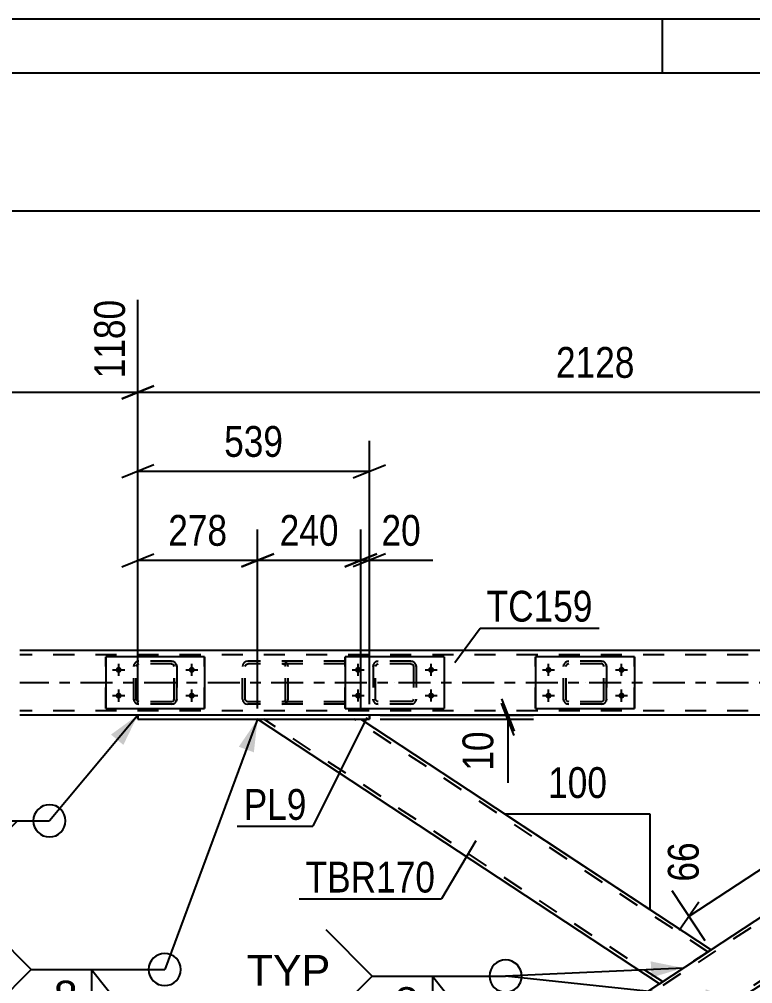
# Model space of a CAD drawing. Header units: millimetres. Extents: x -815 to 374, y -743 to 98.
# Drawn here: x -735.4 to -667.1, y 8.4 to 98.1 of the extents above; entities that cross this region are included whole.
import ezdxf

# ---------------------------------------------------------------- set-up
doc = ezdxf.new("R2010")
doc.units = ezdxf.units.MM
doc.linetypes.add('DXK_LINE_DOT2', pattern=[3.9198, 1.9599, -1.9599])
doc.linetypes.add('DXK_LINE_DOT3', pattern=[5.9187, 2.979, -0.9799, 0.9799, -0.9799])
doc.styles.add('Arial', font='ARIAL.TTF', dxfattribs={"height": 0.2})
doc.styles.add('Arial Narrow', font='ARIALN.TTF', dxfattribs={"height": 0.2})

# ---------------------------------------------------------------- blocks, each defined once
blk = doc.blocks.new('Unknown-232933173-1133')
at = {"color": 5, "linetype": 'Continuous'}
for p, q in [((374.469, 98.147), (-814.531, 98.147)), ((-675.531, 93.147), (-675.531, 98.147)), ((369.469, 93.147), (-809.531, 93.147))]:
    blk.add_line(p, q, dxfattribs=at)
blk = doc.blocks.new('Part-232933173-4888 - 4786')
at = {"color": 7, "linetype": 'DXK_LINE_DOT2'}
for p, q in [((-637.821, 33.021), (-714.137, -17.178)), ((-629.378, 33.021), (-705.694, -17.178)), ((-628.796, 33.021), (-638.404, 33.021)), ((-670.998, 11.582), (-675.802, 8.422)), ((-666.194, 8.422), (-670.998, 5.262)), ((-705.112, -17.178), (-714.719, -17.178))]:
    blk.add_line(p, q, dxfattribs=at)
at = {"color": 2, "linetype": 'Continuous'}
for p, q in [((-638.404, 33.021), (-670.998, 11.582)), ((-628.796, 33.021), (-666.194, 8.422)), ((-675.802, 8.422), (-714.719, -17.178)), ((-670.998, 5.262), (-705.112, -17.178))]:
    blk.add_line(p, q, dxfattribs=at)
blk = doc.blocks.new('Part-232933173-4988 - 4786')
at = {"color": 2, "linetype": 'Continuous'}
for p, q in [((-675.802, 8.422), (-713.2, 33.021)), ((-703.592, 33.021), (-670.998, 11.582)), ((-675.802, 8.422), (-670.998, 11.582))]:
    blk.add_line(p, q, dxfattribs=at)
at = {"color": 7, "linetype": 'DXK_LINE_DOT2'}
for p, q in [((-713.2, 33.021), (-703.592, 33.021)), ((-675.511, 8.613), (-712.618, 33.021)), ((-671.289, 11.39), (-704.175, 33.021)), ((-671.357, 11.345), (-671.289, 11.39)), ((-671.311, 11.375), (-671.357, 11.345))]:
    blk.add_line(p, q, dxfattribs=at)
blk = doc.blocks.new('Part-232933173-4916 - 4786')
at = {"color": 7, "linetype": 'DXK_LINE_DOT2'}
for p, q in [((-714.563, 38.125), (-714.601, 37.941)), ((-714.601, 34.901), (-714.601, 37.941)), ((-714.346, 37.941), (-714.327, 38.033)), ((-714.346, 34.901), (-714.346, 37.941)), ((-714.327, 38.033), (-714.271, 38.111)), ((-714.091, 38.421), (-714.286, 38.385)), ((-714.271, 38.111), (-714.188, 38.163)), ((-714.188, 38.163), (-714.091, 38.181)), ((-705.076, 38.421), (-714.091, 38.421)), ((-705.076, 38.181), (-714.091, 38.181)), ((-710.66, 38.385), (-710.856, 38.421)), ((-710.856, 38.181), (-710.758, 38.163)), ((-710.758, 38.163), (-710.675, 38.111)), ((-710.675, 38.111), (-710.62, 38.033)), ((-710.62, 38.033), (-710.6, 37.941)), ((-710.6, 34.901), (-710.6, 37.941)), ((-710.345, 37.941), (-710.384, 38.125)), ((-710.345, 34.901), (-710.345, 37.941)), ((-714.601, 34.901), (-714.563, 34.718)), ((-714.327, 34.81), (-714.346, 34.901)), ((-714.271, 34.732), (-714.327, 34.81)), ((-714.286, 34.458), (-714.091, 34.421)), ((-714.188, 34.68), (-714.271, 34.732)), ((-714.091, 34.661), (-714.188, 34.68)), ((-705.076, 34.661), (-714.091, 34.661)), ((-705.076, 34.421), (-714.091, 34.421)), ((-710.758, 34.68), (-710.856, 34.661)), ((-710.856, 34.421), (-710.66, 34.458)), ((-710.675, 34.732), (-710.758, 34.68)), ((-710.62, 34.81), (-710.675, 34.732)), ((-710.6, 34.901), (-710.62, 34.81)), ((-710.384, 34.718), (-710.345, 34.901))]:
    blk.add_line(p, q, dxfattribs=at)
for centre, start, end in [((-714.11, 37.921), 110.75832, 155.68004), ((-710.836, 37.921), 24.31996, 69.24168), ((-714.11, 34.922), 204.31996, 249.24168), ((-710.836, 34.922), 290.75832, 335.68004)]:
    blk.add_arc(centre, 0.496, start, end, dxfattribs=at)
blk = doc.blocks.new('Part-232933173-46398 - 4786')
at = {"color": 2, "linetype": 'Continuous'}
for p, q in [((-678.123, 38.821), (-687.323, 38.821)), ((-687.323, 38.821), (-687.323, 34.021)), ((-678.123, 38.821), (-678.123, 34.021)), ((-687.323, 34.021), (-678.123, 34.021))]:
    blk.add_line(p, q, dxfattribs=at)
at = {"color": 7, "linetype": 'DXK_LINE_DOT2'}
for p, q in [((-687.323, 34.021), (-687.323, 38.821)), ((-678.123, 34.021), (-678.123, 38.821))]:
    blk.add_line(p, q, dxfattribs=at)
blk = doc.blocks.new('Part-232933173-4961 - 4786')
at = {"color": 2, "linetype": 'Continuous'}
for p, q in [((-447.646, 39.421), (-735.323, 39.421)), ((-724.338, 33.421), (-735.323, 33.421)), ((-639.204, 33.421), (-702.792, 33.421))]:
    blk.add_line(p, q, dxfattribs=at)
at = {"color": 7, "linetype": 'DXK_LINE_DOT2'}
for p, q in [((-75.641, 39.021), (-735.323, 39.021)), ((-75.641, 33.821), (-735.323, 33.821)), ((-702.792, 33.421), (-724.338, 33.421))]:
    blk.add_line(p, q, dxfattribs=at)
at = {"color": 7, "linetype": 'DXK_LINE_DOT3'}
blk.add_line((-75.641, 36.421), (-735.323, 36.421), dxfattribs=at)
blk = doc.blocks.new('Bolt-232933173-46462 - 4786')
at = {"linetype": 'Continuous'}
for points in [[(-686.123, 37.901, -1), (-686.123, 37.341, -1)], [(-679.323, 37.901, -1), (-679.323, 37.341, -1)], [(-686.123, 35.501, -1), (-686.123, 34.941, -1)], [(-679.323, 35.501, -1), (-679.323, 34.941, -1)]]:
    blk.add_hatch(color=1, dxfattribs=at).paths.add_polyline_path(points)
at = {"color": 1, "linetype": 'Continuous'}
for p, q in [((-686.123, 37.061), (-686.123, 38.181)), ((-679.323, 37.061), (-679.323, 38.181)), ((-686.683, 37.621), (-685.563, 37.621)), ((-679.883, 37.621), (-678.763, 37.621)), ((-686.683, 35.221), (-685.563, 35.221)), ((-686.123, 34.661), (-686.123, 35.781)), ((-679.883, 35.221), (-678.763, 35.221)), ((-679.323, 34.661), (-679.323, 35.781))]:
    blk.add_line(p, q, dxfattribs=at)
blk = doc.blocks.new('Bolt-232933173-46464 - 4786')
at = {"linetype": 'Continuous'}
for points in [[(-726.123, 37.901, -1), (-726.123, 37.341, -1)], [(-719.323, 37.901, -1), (-719.323, 37.341, -1)], [(-726.123, 35.501, -1), (-726.123, 34.941, -1)], [(-719.323, 35.501, -1), (-719.323, 34.941, -1)]]:
    blk.add_hatch(color=1, dxfattribs=at).paths.add_polyline_path(points)
at = {"color": 1, "linetype": 'Continuous'}
for p, q in [((-726.123, 37.061), (-726.123, 38.181)), ((-719.323, 37.061), (-719.323, 38.181)), ((-726.683, 37.621), (-725.563, 37.621)), ((-719.883, 37.621), (-718.763, 37.621)), ((-726.683, 35.221), (-725.563, 35.221)), ((-726.123, 34.661), (-726.123, 35.781)), ((-719.883, 35.221), (-718.763, 35.221)), ((-719.323, 34.661), (-719.323, 35.781))]:
    blk.add_line(p, q, dxfattribs=at)
blk = doc.blocks.new('Part-232933173-46401 - 4786')
at = {"color": 7, "linetype": 'DXK_LINE_DOT2'}
for p, q in [((-724.723, 37.941), (-724.687, 38.125)), ((-724.687, 38.125), (-724.723, 37.941)), ((-724.723, 34.901), (-724.723, 37.941)), ((-724.723, 37.941), (-724.723, 37.941)), ((-724.723, 34.901), (-724.723, 37.941)), ((-724.483, 37.941), (-724.465, 38.033)), ((-724.483, 37.941), (-724.465, 38.033)), ((-724.483, 34.901), (-724.483, 37.941)), ((-724.483, 37.941), (-724.483, 37.941)), ((-724.483, 34.901), (-724.483, 37.941)), ((-724.465, 38.033), (-724.413, 38.111)), ((-724.427, 38.385), (-724.243, 38.421)), ((-724.243, 38.421), (-724.427, 38.385)), ((-724.335, 38.163), (-724.413, 38.111)), ((-724.243, 38.181), (-724.335, 38.163)), ((-721.203, 38.421), (-724.243, 38.421)), ((-721.203, 38.181), (-724.243, 38.181)), ((-721.203, 38.421), (-721.019, 38.385)), ((-721.019, 38.385), (-721.203, 38.421)), ((-721.203, 38.181), (-721.111, 38.163)), ((-721.111, 38.163), (-721.033, 38.111)), ((-721.033, 38.111), (-720.981, 38.033)), ((-720.963, 37.941), (-720.981, 38.033)), ((-720.963, 37.941), (-720.981, 38.033)), ((-720.963, 34.901), (-720.963, 37.941)), ((-720.963, 37.941), (-720.963, 37.941)), ((-720.963, 34.901), (-720.963, 37.941)), ((-720.76, 38.125), (-720.723, 37.941)), ((-720.723, 37.941), (-720.76, 38.125)), ((-720.723, 34.901), (-720.723, 37.941)), ((-720.723, 37.941), (-720.723, 37.941)), ((-720.723, 37.941), (-720.723, 34.901)), ((-724.723, 34.901), (-724.723, 34.901)), ((-724.687, 34.718), (-724.723, 34.901)), ((-724.723, 34.901), (-724.687, 34.718)), ((-724.483, 34.901), (-724.483, 34.901)), ((-724.465, 34.81), (-724.483, 34.901)), ((-724.465, 34.81), (-724.483, 34.901)), ((-724.413, 34.732), (-724.465, 34.81)), ((-724.243, 34.421), (-724.427, 34.458)), ((-724.427, 34.458), (-724.243, 34.421)), ((-724.335, 34.68), (-724.413, 34.732)), ((-724.243, 34.661), (-724.335, 34.68)), ((-721.203, 34.661), (-724.243, 34.661)), ((-721.203, 34.421), (-724.243, 34.421)), ((-721.111, 34.68), (-721.203, 34.661)), ((-721.019, 34.458), (-721.203, 34.421)), ((-721.203, 34.421), (-721.019, 34.458)), ((-721.033, 34.732), (-721.111, 34.68)), ((-720.981, 34.81), (-721.033, 34.732)), ((-720.981, 34.81), (-720.963, 34.901)), ((-720.981, 34.81), (-720.963, 34.901)), ((-720.963, 34.901), (-720.963, 34.901)), ((-720.723, 34.901), (-720.76, 34.718)), ((-720.76, 34.718), (-720.723, 34.901)), ((-720.723, 34.901), (-720.723, 34.901))]:
    blk.add_line(p, q, dxfattribs=at)
at = {"color": 7, "linetype": 'DXK_LINE_DOT3'}
blk.add_line((-722.723, 36.421), (-722.723, 36.421), dxfattribs=at)
at = {"color": 7, "linetype": 'DXK_LINE_DOT2'}
for centre, start, end in [((-724.243, 37.941), 112.5, 157.5), ((-724.243, 37.941), 112.5, 157.5), ((-721.203, 37.941), 22.5, 67.5), ((-721.203, 37.941), 22.5, 67.5), ((-724.243, 34.901), 202.5, 247.5), ((-724.243, 34.901), 202.5, 247.5), ((-721.203, 34.901), 292.5, 337.5), ((-721.203, 34.901), 292.5, 337.5)]:
    blk.add_arc(centre, 0.48, start, end, dxfattribs=at)
blk = doc.blocks.new('Part-232933173-5065 - 4786')
at = {"color": 2, "linetype": 'Continuous'}
for p, q in [((-724.338, 33.021), (-724.338, 33.421)), ((-724.338, 33.421), (-724.338, 33.421)), ((-702.792, 33.421), (-724.338, 33.421)), ((-702.792, 33.421), (-702.792, 33.021)), ((-724.338, 33.021), (-724.338, 33.021)), ((-724.338, 33.021), (-702.792, 33.021))]:
    blk.add_line(p, q, dxfattribs=at)
at = {"color": 7, "linetype": 'DXK_LINE_DOT2'}
for p, q in [((-724.338, 33.421), (-724.338, 33.021)), ((-702.792, 33.421), (-702.792, 33.421)), ((-702.792, 33.021), (-702.792, 33.421)), ((-702.792, 33.021), (-702.792, 33.021))]:
    blk.add_line(p, q, dxfattribs=at)
blk = doc.blocks.new('Part-232933173-46397 - 4786')
at = {"color": 7, "linetype": 'DXK_LINE_DOT2'}
for p, q in [((-684.723, 37.941), (-684.687, 38.125)), ((-684.687, 38.125), (-684.723, 37.941)), ((-684.723, 34.901), (-684.723, 37.941)), ((-684.723, 37.941), (-684.723, 37.941)), ((-684.723, 34.901), (-684.723, 37.941)), ((-684.483, 37.941), (-684.465, 38.033)), ((-684.483, 37.941), (-684.465, 38.033)), ((-684.483, 34.901), (-684.483, 37.941)), ((-684.483, 37.941), (-684.483, 37.941)), ((-684.483, 34.901), (-684.483, 37.941)), ((-684.465, 38.033), (-684.413, 38.111)), ((-684.427, 38.385), (-684.243, 38.421)), ((-684.243, 38.421), (-684.427, 38.385)), ((-684.335, 38.163), (-684.413, 38.111)), ((-684.243, 38.181), (-684.335, 38.163)), ((-681.203, 38.421), (-684.243, 38.421)), ((-681.203, 38.181), (-684.243, 38.181)), ((-681.203, 38.421), (-681.019, 38.385)), ((-681.019, 38.385), (-681.203, 38.421)), ((-681.111, 38.163), (-681.203, 38.181)), ((-681.111, 38.163), (-681.033, 38.111)), ((-681.033, 38.111), (-680.981, 38.033)), ((-680.963, 37.941), (-680.981, 38.033)), ((-680.963, 37.941), (-680.981, 38.033)), ((-680.963, 34.901), (-680.963, 37.941)), ((-680.963, 37.941), (-680.963, 37.941)), ((-680.963, 34.901), (-680.963, 37.941)), ((-680.76, 38.125), (-680.723, 37.941)), ((-680.723, 37.941), (-680.76, 38.125)), ((-680.723, 34.901), (-680.723, 37.941)), ((-680.723, 37.941), (-680.723, 37.941)), ((-680.723, 37.941), (-680.723, 34.901)), ((-684.723, 34.901), (-684.723, 34.901)), ((-684.687, 34.718), (-684.723, 34.901)), ((-684.723, 34.901), (-684.687, 34.718)), ((-684.483, 34.901), (-684.483, 34.901)), ((-684.465, 34.81), (-684.483, 34.901)), ((-684.465, 34.81), (-684.483, 34.901)), ((-684.465, 34.81), (-684.413, 34.732)), ((-684.243, 34.421), (-684.427, 34.458)), ((-684.427, 34.458), (-684.243, 34.421)), ((-684.335, 34.68), (-684.413, 34.732)), ((-684.243, 34.661), (-684.335, 34.68)), ((-681.203, 34.661), (-684.243, 34.661)), ((-681.203, 34.421), (-684.243, 34.421)), ((-681.111, 34.68), (-681.203, 34.661)), ((-681.019, 34.458), (-681.203, 34.421)), ((-681.203, 34.421), (-681.019, 34.458)), ((-681.033, 34.732), (-681.111, 34.68)), ((-680.981, 34.81), (-681.033, 34.732)), ((-680.981, 34.81), (-680.963, 34.901)), ((-680.981, 34.81), (-680.963, 34.901)), ((-680.963, 34.901), (-680.963, 34.901)), ((-680.723, 34.901), (-680.76, 34.718)), ((-680.76, 34.718), (-680.723, 34.901)), ((-680.723, 34.901), (-680.723, 34.901))]:
    blk.add_line(p, q, dxfattribs=at)
at = {"color": 7, "linetype": 'DXK_LINE_DOT3'}
blk.add_line((-682.723, 36.421), (-682.723, 36.421), dxfattribs=at)
at = {"color": 7, "linetype": 'DXK_LINE_DOT2'}
for centre, start, end in [((-684.243, 37.941), 112.5, 157.5), ((-684.243, 37.941), 112.5, 157.5), ((-681.203, 37.941), 22.5, 67.5), ((-681.203, 37.941), 22.5, 67.5), ((-684.243, 34.901), 202.5, 247.5), ((-684.243, 34.901), 202.5, 247.5), ((-681.203, 34.901), 292.5, 337.5), ((-681.203, 34.901), 292.5, 337.5)]:
    blk.add_arc(centre, 0.48, start, end, dxfattribs=at)
blk = doc.blocks.new('Part-232933173-46402 - 4786')
at = {"color": 2, "linetype": 'Continuous'}
for p, q in [((-718.123, 38.821), (-727.323, 38.821)), ((-727.323, 38.821), (-727.323, 34.021)), ((-718.123, 38.821), (-718.123, 34.021)), ((-727.323, 34.021), (-718.123, 34.021))]:
    blk.add_line(p, q, dxfattribs=at)
at = {"color": 7, "linetype": 'DXK_LINE_DOT2'}
for p, q in [((-727.323, 34.021), (-727.323, 38.821)), ((-718.123, 34.021), (-718.123, 38.821))]:
    blk.add_line(p, q, dxfattribs=at)
blk = doc.blocks.new('Part-232933173-46418 - 4786')
at = {"color": 7, "linetype": 'DXK_LINE_DOT2'}
for p, q in [((-702.449, 37.943), (-702.412, 38.126)), ((-702.412, 38.126), (-702.449, 37.943)), ((-702.449, 37.943), (-702.449, 34.903)), ((-702.209, 37.943), (-702.191, 38.035)), ((-702.209, 34.903), (-702.209, 37.943)), ((-702.191, 38.035), (-702.139, 38.112)), ((-702.153, 38.386), (-701.969, 38.423)), ((-701.969, 38.423), (-702.153, 38.386)), ((-702.139, 38.112), (-702.061, 38.164)), ((-702.061, 38.164), (-701.969, 38.183)), ((-698.929, 38.423), (-701.969, 38.423)), ((-698.929, 38.183), (-701.969, 38.183)), ((-698.929, 38.423), (-698.745, 38.386)), ((-698.745, 38.386), (-698.929, 38.423)), ((-698.929, 38.183), (-698.837, 38.164)), ((-698.837, 38.164), (-698.759, 38.112)), ((-698.759, 38.112), (-698.707, 38.035)), ((-698.707, 38.035), (-698.689, 37.943)), ((-698.689, 37.943), (-698.689, 34.903)), ((-698.485, 38.126), (-698.449, 37.943)), ((-698.449, 37.943), (-698.485, 38.126)), ((-698.449, 37.943), (-698.449, 34.903)), ((-702.412, 34.719), (-702.449, 34.903)), ((-702.449, 34.903), (-702.412, 34.719)), ((-702.191, 34.811), (-702.209, 34.903)), ((-702.139, 34.733), (-702.191, 34.811)), ((-701.969, 34.423), (-702.153, 34.459)), ((-702.153, 34.459), (-701.969, 34.423)), ((-702.061, 34.681), (-702.139, 34.733)), ((-701.969, 34.663), (-702.061, 34.681)), ((-698.929, 34.663), (-701.969, 34.663)), ((-698.929, 34.423), (-701.969, 34.423)), ((-698.837, 34.681), (-698.929, 34.663)), ((-698.745, 34.459), (-698.929, 34.423)), ((-698.929, 34.423), (-698.745, 34.459)), ((-698.759, 34.733), (-698.837, 34.681)), ((-698.707, 34.811), (-698.759, 34.733)), ((-698.689, 34.903), (-698.707, 34.811)), ((-698.449, 34.903), (-698.485, 34.719)), ((-698.485, 34.719), (-698.449, 34.903))]:
    blk.add_line(p, q, dxfattribs=at)
at = {"color": 7, "linetype": 'DXK_LINE_DOT3'}
blk.add_line((-700.449, 36.423), (-700.449, 36.423), dxfattribs=at)
at = {"color": 7, "linetype": 'DXK_LINE_DOT2'}
for centre, start, end in [((-701.969, 37.943), 112.5, 157.5), ((-701.969, 37.943), 112.5, 157.5), ((-698.929, 37.943), 22.5, 67.5), ((-698.929, 37.943), 22.5, 67.5), ((-701.969, 34.903), 202.5, 247.5), ((-701.969, 34.903), 202.5, 247.5), ((-698.929, 34.903), 292.5, 337.5), ((-698.929, 34.903), 292.5, 337.5)]:
    blk.add_arc(centre, 0.48, start, end, dxfattribs=at)
blk = doc.blocks.new('Part-232933173-46419 - 4786')
at = {"color": 2, "linetype": 'Continuous'}
for p, q in [((-695.849, 38.823), (-705.049, 38.823)), ((-705.049, 38.823), (-705.049, 34.023)), ((-695.849, 38.823), (-695.849, 34.023)), ((-705.049, 34.023), (-695.849, 34.023))]:
    blk.add_line(p, q, dxfattribs=at)
at = {"color": 7, "linetype": 'DXK_LINE_DOT2'}
blk.add_line((-705.049, 34.023), (-705.049, 38.823), dxfattribs=at)
blk = doc.blocks.new('Bolt-232933173-46471 - 4786')
at = {"linetype": 'Continuous'}
for points in [[(-703.849, 37.903, -1), (-703.849, 37.343, -1)], [(-697.049, 37.903, -1), (-697.049, 37.343, -1)], [(-703.849, 35.503, -1), (-703.849, 34.943, -1)], [(-697.049, 35.503, -1), (-697.049, 34.943, -1)]]:
    blk.add_hatch(color=1, dxfattribs=at).paths.add_polyline_path(points)
at = {"color": 1, "linetype": 'Continuous'}
for p, q in [((-703.849, 37.063), (-703.849, 38.183)), ((-697.049, 37.063), (-697.049, 38.183)), ((-704.409, 37.623), (-703.289, 37.623)), ((-697.609, 37.623), (-696.489, 37.623)), ((-704.409, 35.223), (-703.289, 35.223)), ((-703.849, 34.663), (-703.849, 35.783)), ((-697.609, 35.223), (-696.489, 35.223)), ((-697.049, 34.663), (-697.049, 35.783))]:
    blk.add_line(p, q, dxfattribs=at)
blk = doc.blocks.new('StraightDimension-232933173-7020 - 4786')
at = {"color": 7, "linetype": 'Continuous'}
for p, q in [((-724.338, 34.421), (-724.338, 50.667)), ((-713.2, 34.021), (-713.2, 50.667)), ((-725.838, 47.217), (-722.838, 48.417)), ((-724.338, 47.817), (-713.2, 47.817)), ((-711.7, 48.417), (-714.7, 47.217))]:
    blk.add_line(p, q, dxfattribs=at)
at = {"color": 0}
blk.add_wipeout([(-715.427, 48.567), (-715.427, 52.767), (-722.111, 52.767), (-722.111, 48.567)], dxfattribs=at)
at = {"color": 3, "style": 'Arial Narrow'}
blk.add_text('278', height=2.8633, dxfattribs=at).set_placement((-721.511, 49.167))
blk = doc.blocks.new('StraightDimension-232933173-7012 - 4786')
at = {"color": 7, "linetype": 'Continuous'}
for p, q in [((-713.2, 34.021), (-713.2, 50.667)), ((-703.592, 34.021), (-703.592, 50.667)), ((-714.7, 47.217), (-711.7, 48.417)), ((-713.2, 47.817), (-703.592, 47.817)), ((-702.092, 48.417), (-705.092, 47.217))]:
    blk.add_line(p, q, dxfattribs=at)
at = {"color": 0}
blk.add_wipeout([(-705.054, 48.567), (-705.054, 52.767), (-711.738, 52.767), (-711.738, 48.567)], dxfattribs=at)
at = {"color": 3, "style": 'Arial Narrow'}
blk.add_text('240', height=2.8633, dxfattribs=at).set_placement((-711.138, 49.167))
blk = doc.blocks.new('StraightDimension-232933173-7080 - 4786')
at = {"color": 7, "linetype": 'Continuous'}
for p, q in [((-690.511, 34.921), (-689.311, 31.921)), ((-689.311, 31.521), (-690.511, 34.521)), ((-701.792, 33.421), (-687.511, 33.421)), ((-689.911, 33.021), (-689.911, 33.421)), ((-701.792, 33.021), (-687.511, 33.021)), ((-689.911, 33.021), (-689.911, 27.115)), ((-689.911, 33.021), (-689.911, 27.115))]:
    blk.add_line(p, q, dxfattribs=at)
at = {"color": 0}
blk.add_wipeout([(-690.661, 32.496), (-694.861, 32.496), (-694.861, 27.64), (-690.661, 27.64)], dxfattribs=at)
at = {"color": 3, "style": 'Arial Narrow'}
blk.add_text('10', height=2.8633, rotation=90.00021, dxfattribs=at).set_placement((-691.261, 28.24))
blk = doc.blocks.new('StraightDimension-232933173-36941 - 4786')
at = {"color": 7, "linetype": 'Continuous'}
for p, q in [((-724.338, 34.421), (-724.338, 72.057)), ((-768.043, 40.421), (-768.043, 66.572)), ((-766.543, 64.044), (-769.543, 62.844)), ((-725.838, 62.844), (-722.838, 64.044)), ((-768.043, 63.444), (-724.338, 63.444))]:
    blk.add_line(p, q, dxfattribs=at)
at = {"color": 0}
blk.add_wipeout([(-741.934, 64.194), (-741.934, 68.394), (-750.447, 68.394), (-750.447, 64.194)], dxfattribs=at)
at = {"color": 3, "style": 'Arial Narrow'}
blk.add_text('1180', height=2.8633, dxfattribs=at).set_placement((-749.847, 64.794))
at = {"color": 0, "linetype": 'Continuous'}
for points in [[(-724.938, 72.657), (-729.138, 72.657), (-729.138, 64.144), (-724.938, 64.144)], [(-768.643, 67.172), (-772.843, 67.172), (-772.843, 64.144), (-768.643, 64.144)]]:
    blk.add_wipeout(points, dxfattribs=at)
at = {"color": 3, "linetype": 'Continuous', "style": 'Arial Narrow'}
for s, height, p in [('1180', 2.8633, (-725.538, 64.744)), ('0', 2.863, (-769.243, 64.744))]:
    blk.add_text(s, height=height, rotation=90.00021, dxfattribs=at).set_placement(p)
blk = doc.blocks.new('StraightDimension-232933173-6287 - 4786')
at = {"color": 7, "linetype": 'Continuous'}
for p, q in [((-724.338, 34.421), (-724.338, 58.941)), ((-702.792, 34.421), (-702.792, 58.941)), ((-722.838, 56.691), (-725.838, 55.491)), ((-704.292, 55.491), (-701.292, 56.691)), ((-724.338, 56.091), (-702.792, 56.091))]:
    blk.add_line(p, q, dxfattribs=at)
at = {"color": 0}
blk.add_wipeout([(-710.223, 56.841), (-710.223, 61.041), (-716.907, 61.041), (-716.907, 56.841)], dxfattribs=at)
at = {"color": 3, "style": 'Arial Narrow'}
blk.add_text('539', height=2.8633, dxfattribs=at).set_placement((-716.307, 57.441))
blk = doc.blocks.new('AngleDimension-232933173-20406 - 4786')
at = {"color": 7, "linetype": 'Continuous'}
for p, q in [((-685.324, 21.005), (-690.183, 24.201)), ((-676.649, 24.201), (-690.183, 24.201)), ((-676.649, 15.299), (-690.183, 24.201)), ((-676.649, 15.299), (-676.649, 24.201))]:
    blk.add_line(p, q, dxfattribs=at)
at = {"color": 0}
for points in [[(-680.074, 25.101), (-680.074, 29.301), (-686.758, 29.301), (-686.758, 25.101)], [(-671.549, 22.178), (-675.749, 22.178), (-675.749, 17.322), (-671.549, 17.322)]]:
    blk.add_wipeout(points, dxfattribs=at)
at = {"color": 3, "style": 'Arial Narrow'}
blk.add_text('100', height=2.8633, dxfattribs=at).set_placement((-686.158, 25.701))
blk.add_text('66', height=2.8633, rotation=90.00021, dxfattribs=at).set_placement((-672.149, 17.922))
blk = doc.blocks.new('StraightDimension-232933173-5775 - 4786')
at = {"color": 7, "linetype": 'Continuous'}
for p, q in [((-638.953, 33.857), (-642.017, 38.515)), ((-641.375, 34.808), (-639.528, 37.46)), ((-673.045, 14.694), (-640.451, 36.134)), ((-671.547, 12.417), (-674.612, 17.075)), ((-672.122, 16.02), (-673.969, 13.369))]:
    blk.add_line(p, q, dxfattribs=at)
at = {"color": 0}
blk.add_wipeout([(-654.368, 27.877), (-656.676, 31.386), (-662.261, 27.713), (-659.953, 24.204)], dxfattribs=at)
at = {"color": 3, "style": 'Arial Narrow'}
blk.add_text('975', height=2.8633, rotation=33.33468, dxfattribs=at).set_placement((-659.781, 25.035))
blk = doc.blocks.new('StraightDimension-232933173-7004 - 4786')
at = {"color": 7, "linetype": 'Continuous'}
for p, q in [((-703.592, 34.021), (-703.592, 50.667)), ((-702.792, 34.421), (-702.792, 50.667)), ((-705.092, 47.217), (-702.092, 48.417)), ((-701.292, 48.417), (-704.292, 47.217)), ((-703.592, 47.817), (-702.792, 47.817)), ((-702.792, 47.817), (-696.886, 47.817)), ((-702.792, 47.817), (-696.886, 47.817))]:
    blk.add_line(p, q, dxfattribs=at)
at = {"color": 0}
blk.add_wipeout([(-697.411, 48.567), (-697.411, 52.767), (-702.267, 52.767), (-702.267, 48.567)], dxfattribs=at)
at = {"color": 3, "style": 'Arial Narrow'}
blk.add_text('20', height=2.8633, dxfattribs=at).set_placement((-701.667, 49.167))
blk = doc.blocks.new('StraightDimension-232933173-36940 - 4786')
at = {"color": 7, "linetype": 'Continuous'}
for p, q in [((-724.338, 34.421), (-724.338, 72.057)), ((-639.204, 34.421), (-639.204, 72.057)), ((-722.838, 64.044), (-725.838, 62.844)), ((-640.704, 62.844), (-637.704, 64.044)), ((-724.338, 63.444), (-639.204, 63.444))]:
    blk.add_line(p, q, dxfattribs=at)
at = {"color": 0}
blk.add_wipeout([(-677.514, 64.194), (-677.514, 68.394), (-686.027, 68.394), (-686.027, 64.194)], dxfattribs=at)
at = {"color": 3, "style": 'Arial Narrow'}
blk.add_text('2128', height=2.8633, dxfattribs=at).set_placement((-685.427, 64.794))
at = {"color": 0, "linetype": 'Continuous'}
blk.add_wipeout([(-639.804, 72.657), (-644.004, 72.657), (-644.004, 64.144), (-639.804, 64.144)], dxfattribs=at)
at = {"color": 3, "linetype": 'Continuous', "style": 'Arial Narrow'}
blk.add_text('3309', height=2.8633, rotation=90.00021, dxfattribs=at).set_placement((-640.404, 64.744))
blk = doc.blocks.new('StraightDimension-232933173-37116 - 4786')
at = {"color": 7, "linetype": 'Continuous'}
blk.add_line((-768.043, 80.313), (-79.344, 80.313), dxfattribs=at)
blk = doc.blocks.new('Mark-232933173-4957 - 4786')
at = {"color": 30, "linetype": 'Continuous'}
for p, q in [((-694.853, 38.313), (-692.48, 41.51)), ((-692.48, 41.51), (-681.416, 41.51))]:
    blk.add_line(p, q, dxfattribs=at)
at = {"color": 0}
blk.add_wipeout([(-682.016, 42.11), (-682.016, 45.11), (-691.88, 45.11), (-691.88, 42.11)], dxfattribs=at)
blk.add_wipeout([(-682.016, 42.11), (-682.016, 45.11), (-691.88, 45.11), (-691.88, 42.11)], dxfattribs=at)
at = {"color": 3, "style": 'Arial Narrow'}
blk.add_text('TC159', height=2.8633, dxfattribs=at).set_placement((-691.88, 42.11))
blk = doc.blocks.new('Mark-232933173-4984 - 4786')
at = {"color": 30, "linetype": 'Continuous'}
for p in [(-692.876, 21.701), (-709.323, 16.307)]:
    blk.add_line(p, (-696.067, 16.307), dxfattribs=at)
at = {"color": 0}
blk.add_wipeout([(-696.667, 16.907), (-696.667, 19.907), (-708.723, 19.907), (-708.723, 16.907)], dxfattribs=at)
blk.add_wipeout([(-696.667, 16.907), (-696.667, 19.907), (-708.723, 19.907), (-708.723, 16.907)], dxfattribs=at)
at = {"color": 3, "style": 'Arial Narrow'}
blk.add_text('TBR170', height=2.8633, dxfattribs=at).set_placement((-708.723, 16.907))
blk = doc.blocks.new('Mark-232933173-5061 - 4786')
at = {"color": 30, "linetype": 'Continuous'}
for p in [(-703.036, 33.176), (-715.089, 23.068)]:
    blk.add_line(p, (-708.042, 23.068), dxfattribs=at)
at = {"color": 0}
blk.add_wipeout([(-708.642, 23.668), (-708.642, 26.668), (-714.489, 26.668), (-714.489, 23.668)], dxfattribs=at)
blk.add_wipeout([(-708.642, 23.668), (-708.642, 26.668), (-714.489, 26.668), (-714.489, 23.668)], dxfattribs=at)
at = {"color": 3, "style": 'Arial Narrow'}
blk.add_text('PL9', height=2.8633, dxfattribs=at).set_placement((-714.489, 23.668))
blk = doc.blocks.new('WeldMark-232933173-7098 - 4786')
at = {"linetype": 'Continuous'}
blk.add_hatch(color=30, dxfattribs=at).paths.add_polyline_path([(-714.947, 30.47), (-713.2, 33.021), (-713.541, 29.948)])
at = {"color": 30, "linetype": 'Continuous'}
for p in [(-713.2, 33.021), (-734.263, 9.741)]:
    blk.add_line(p, (-721.839, 9.741), dxfattribs=at)
at = {"color": 3, "linetype": 'Continuous'}
for p, q in [((-734.263, 9.741), (-738.548, 14.027)), ((-734.263, 9.741), (-738.548, 5.455)), ((-728.653, 9.741), (-725.225, 5.455)), ((-728.653, 9.741), (-728.653, 5.455))]:
    blk.add_line(p, q, dxfattribs=at)
for start, end in [(90, 270), (270, 90)]:
    blk.add_arc((-721.839, 9.741), 1.5, start, end, dxfattribs=at)
at = {"color": 0}
blk.add_wipeout([(-729.739, 5.641), (-729.739, 9.041), (-732.363, 9.041), (-732.363, 5.641)], dxfattribs=at)
at = {"color": 3, "style": 'Arial'}
blk.add_text('8', height=2.865, dxfattribs=at).set_placement((-732.163, 5.841))
at = {"color": 0, "linetype": 'Continuous'}
blk.add_wipeout([(-738.163, 8.841), (-738.163, 11.841), (-745.938, 11.841), (-745.938, 8.841)], dxfattribs=at)
blk.add_wipeout([(-738.163, 8.841), (-738.163, 11.841), (-745.938, 11.841), (-745.938, 8.841)], dxfattribs=at)
at = {"color": 3, "linetype": 'Continuous', "style": 'Arial'}
blk.add_text('TYP', height=2.8652, dxfattribs=at).set_placement((-745.938, 8.841))
blk = doc.blocks.new('WeldMark-232933173-7104 - 4786')
at = {"linetype": 'Continuous'}
blk.add_hatch(color=30, dxfattribs=at).paths.add_polyline_path([(-726.837, 31.6), (-724.338, 33.421), (-725.686, 30.638)])
at = {"color": 30, "linetype": 'Continuous'}
for p in [(-724.338, 33.421), (-747.214, 23.574)]:
    blk.add_line(p, (-732.566, 23.574), dxfattribs=at)
at = {"color": 3, "linetype": 'Continuous'}
for p, q in [((-747.214, 23.574), (-751.499, 27.86)), ((-747.214, 23.574), (-751.499, 19.288)), ((-739.809, 23.574), (-735.524, 23.574)), ((-735.524, 23.574), (-739.809, 19.288)), ((-739.809, 19.288), (-739.809, 23.574))]:
    blk.add_line(p, q, dxfattribs=at)
for start, end in [(90, 270), (270, 90)]:
    blk.add_arc((-732.566, 23.574), 1.5, start, end, dxfattribs=at)
at = {"color": 0}
blk.add_wipeout([(-740.466, 19.474), (-740.466, 22.874), (-745.314, 22.874), (-745.314, 19.474)], dxfattribs=at)
at = {"color": 3, "style": 'Arial'}
blk.add_text('10', height=2.8652, dxfattribs=at).set_placement((-745.114, 19.674))
at = {"color": 0, "linetype": 'Continuous'}
blk.add_wipeout([(-751.114, 22.674), (-751.114, 25.674), (-758.889, 25.674), (-758.889, 22.674)], dxfattribs=at)
blk.add_wipeout([(-751.114, 22.674), (-751.114, 25.674), (-758.889, 25.674), (-758.889, 22.674)], dxfattribs=at)
at = {"color": 3, "linetype": 'Continuous', "style": 'Arial'}
blk.add_text('TYP', height=2.8652, dxfattribs=at).set_placement((-758.889, 22.674))
blk = doc.blocks.new('WeldMark-232933173-7110 - 4786')
at = {"linetype": 'Continuous'}
for points in [[(-676.611, 10.497), (-673.58, 9.883), (-676.543, 8.998)], [(-671.5, 7.905), (-668.596, 6.842), (-671.658, 6.414)]]:
    blk.add_hatch(color=30, dxfattribs=at).paths.add_polyline_path(points)
at = {"color": 3, "linetype": 'Continuous'}
for p, q in [((-702.538, 9.133), (-706.824, 13.419)), ((-702.538, 9.133), (-706.824, 4.848)), ((-696.928, 9.133), (-693.5, 4.848)), ((-696.928, 9.133), (-696.928, 4.848))]:
    blk.add_line(p, q, dxfattribs=at)
at = {"color": 30, "linetype": 'Continuous'}
for p in [(-673.58, 9.883), (-702.538, 9.133), (-668.596, 6.842)]:
    blk.add_line(p, (-690.114, 9.133), dxfattribs=at)
at = {"color": 3, "linetype": 'Continuous'}
for start, end in [(90, 270), (270, 90)]:
    blk.add_arc((-690.114, 9.133), 1.5, start, end, dxfattribs=at)
at = {"color": 0}
blk.add_wipeout([(-698.014, 5.033), (-698.014, 8.433), (-700.638, 8.433), (-700.638, 5.033)], dxfattribs=at)
at = {"color": 3, "style": 'Arial'}
blk.add_text('8', height=2.865, dxfattribs=at).set_placement((-700.438, 5.233))
at = {"color": 0, "linetype": 'Continuous'}
blk.add_wipeout([(-706.438, 8.233), (-706.438, 11.233), (-714.213, 11.233), (-714.213, 8.233)], dxfattribs=at)
blk.add_wipeout([(-706.438, 8.233), (-706.438, 11.233), (-714.213, 11.233), (-714.213, 8.233)], dxfattribs=at)
at = {"color": 3, "linetype": 'Continuous', "style": 'Arial'}
blk.add_text('TYP', height=2.8652, dxfattribs=at).set_placement((-714.213, 8.233))

msp = doc.modelspace()

# ---------------------------------------------------------------- block references
for name in ['Unknown-232933173-1133', 'Part-232933173-4961 - 4786', 'Part-232933173-46402 - 4786', 'Part-232933173-46419 - 4786', 'Part-232933173-46398 - 4786', 'Bolt-232933173-46464 - 4786', 'Part-232933173-46401 - 4786', 'Part-232933173-4916 - 4786', 'Bolt-232933173-46471 - 4786', 'Part-232933173-46418 - 4786', 'Bolt-232933173-46462 - 4786', 'Part-232933173-46397 - 4786', 'Part-232933173-5065 - 4786', 'Part-232933173-4888 - 4786', 'Part-232933173-4988 - 4786']:
    msp.add_blockref(name, (0, 0))

# ---------------------------------------------------------------- next in the draw order: block references
for name in ['StraightDimension-232933173-7020 - 4786', 'Mark-232933173-5061 - 4786', 'Mark-232933173-4984 - 4786']:
    msp.add_blockref(name, (0, 0))

# ---------------------------------------------------------------- next in the draw order: block references
for name in ['StraightDimension-232933173-36941 - 4786', 'StraightDimension-232933173-7012 - 4786', 'WeldMark-232933173-7098 - 4786']:
    msp.add_blockref(name, (0, 0))

# ---------------------------------------------------------------- next in the draw order: block references
for name in ['StraightDimension-232933173-7080 - 4786', 'WeldMark-232933173-7104 - 4786']:
    msp.add_blockref(name, (0, 0))

# ---------------------------------------------------------------- next in the draw order: block references
for name in ['StraightDimension-232933173-6287 - 4786', 'AngleDimension-232933173-20406 - 4786']:
    msp.add_blockref(name, (0, 0))

# ---------------------------------------------------------------- next in the draw order: block references
for name in ['StraightDimension-232933173-7004 - 4786', 'StraightDimension-232933173-5775 - 4786']:
    msp.add_blockref(name, (0, 0))

# ---------------------------------------------------------------- next in the draw order: block references
for name in ['StraightDimension-232933173-36940 - 4786', 'WeldMark-232933173-7110 - 4786']:
    msp.add_blockref(name, (0, 0))

# ---------------------------------------------------------------- next in the draw order: block references
msp.add_blockref('StraightDimension-232933173-37116 - 4786', (0, 0))

# ---------------------------------------------------------------- next in the draw order: block references
msp.add_blockref('Mark-232933173-4957 - 4786', (0, 0))

doc.saveas('drawing.dxf')
